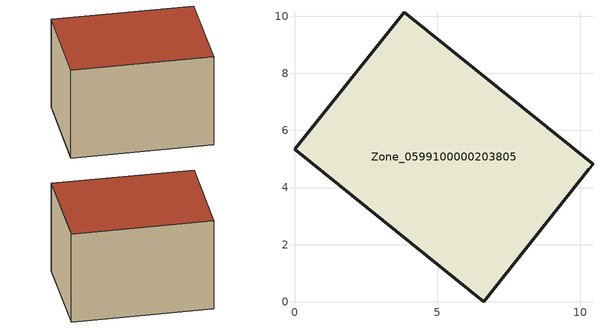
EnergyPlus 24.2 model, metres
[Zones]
Zone_0599100000203805
 floor ground (C_G): 3.83,10.14 10.45,4.81 10.3,4.64 6.62,0 0,5.34 z0.49
 wall outside (C_F): 6.62,0 10.3,4.64 10.45,4.81 3.83,10.14 0,5.34 6.62,0 z0.49:6.42
 roof outside (C_R): 10.45,4.81 3.83,10.14 0,5.34 6.62,0 10.3,4.64 z6.42
[BUILDING]
Pand.0599100000203805: North Axis=0; Terrain=City; Loads Convergence Tolerance Value=0.04; Temperature Convergence Tolerance Value=0.4; Solar Distribution=FullExterior; Maximum Number of Warmup Days=25; Minimum Number of Warmup Days=1
[Site:Location]
Rotterdam.The.Hague.AP_ZH_NLD Design_Conditions: Latitude=51.96; Longitude=4.45; Time Zone=1; Elevation=-4.5
[SITE:GROUNDTEMPERATURE:BUILDINGSURFACE]
18, 18, 18, 18, 18, 18, 18, 18, 18, 18, 18, 18
[MATERIAL] Thermal Absorptance=0.9; Solar Absorptance=0.7; Visible Absorptance=0.7
Name | Roughness | Thickness | Conductivity | Density | Specific Heat
G.TI.1946-1964 | MediumSmooth | 0.15 | 1 | 540 | 1210
F.TI.1946-1964 | Rough | 0.3 | 0.857143 | 1920 | 840
R.TI.1946-1964 | MediumRough | 0.2 | 0.277778 | 1500 | 1000
[CONSTRUCTION]
C_G: G.TI.1946-1964
C_F: F.TI.1946-1964
C_R: R.TI.1946-1964
[ZONE]
Zone_0599100000203805: Type=1; Multiplier=1; Ceiling Height=Autocalculate; Volume=Autocalculate; Floor Area=autocalculate; Part of Total Floor Area=Yes
[ZONEINFILTRATION:DESIGNFLOWRATE]
Infil_Zone_0599100000203805: Zone or ZoneList or Space or SpaceList=Zone_0599100000203805; Schedule=AlwaysOn; Design Flow Rate Calculation Method=Flow/Area; Flow Rate per Floor Area=0.003; Constant Term Coefficient=1; Temperature Term Coefficient=0; Velocity Term Coefficient=0; Velocity Squared Term Coefficient=0
[HVACTEMPLATE:ZONE:IDEALLOADSAIRSYSTEM]
Zone_0599100000203805: Maximum Heating Supply Air Temperature=50; Minimum Cooling Supply Air Temperature=13; Maximum Heating Supply Air Humidity Ratio=0.0156; Minimum Cooling Supply Air Humidity Ratio=0.0077; Heating Limit=NoLimit; Cooling Limit=NoLimit; Dehumidification Control Type=ConstantSensibleHeatRatio; Cooling Sensible Heat Ratio=0.7; Dehumidification Setpoint=60; Humidification Control Type=None; Humidification Setpoint=30; Outdoor Air Method=None; Outdoor Air Flow Rate per Person=0.00944; Outdoor Air Flow Rate per Zone Floor Area=0; Outdoor Air Flow Rate per Zone=0; Demand Controlled Ventilation Type=None; Outdoor Air Economizer Type=NoEconomizer; Heat Recovery Type=None; Sensible Heat Recovery Effectiveness=0.7; Latent Heat Recovery Effectiveness=0.65
[ZONECONTROL:THERMOSTAT]
ThermostatControl_Zone_0599100000203805: Zone or ZoneList=Zone_0599100000203805; Control Type Schedule=DualSetpointControlType; Control 1=Thermostat_Zone_0599100000203805; Temperature Difference Between Cutout And Setpoint=0
[THERMOSTATSETPOINT:DUALSETPOINT]
Thermostat_Zone_0599100000203805: Heating Setpoint Temperature Schedule=HeatingSetpoint_Zone_0599100000203805; Cooling Setpoint Temperature Schedule=CoolingSetpoint_Zone_0599100000203805
[SCHEDULE:COMPACT]
HeatingSetpoint_Zone_0599100000203805: Through: 12/31, For: AllDays, Until: 24:00, 21
CoolingSetpoint_Zone_0599100000203805: Through: 12/31, For: AllDays, Until: 24:00, 24
DualSetpointControlType: Through: 12/31, For: AllDays, Until: 24:00, 4
AlwaysOn: Through: 12/31, For: AllDays, Until: 24:00, 1
